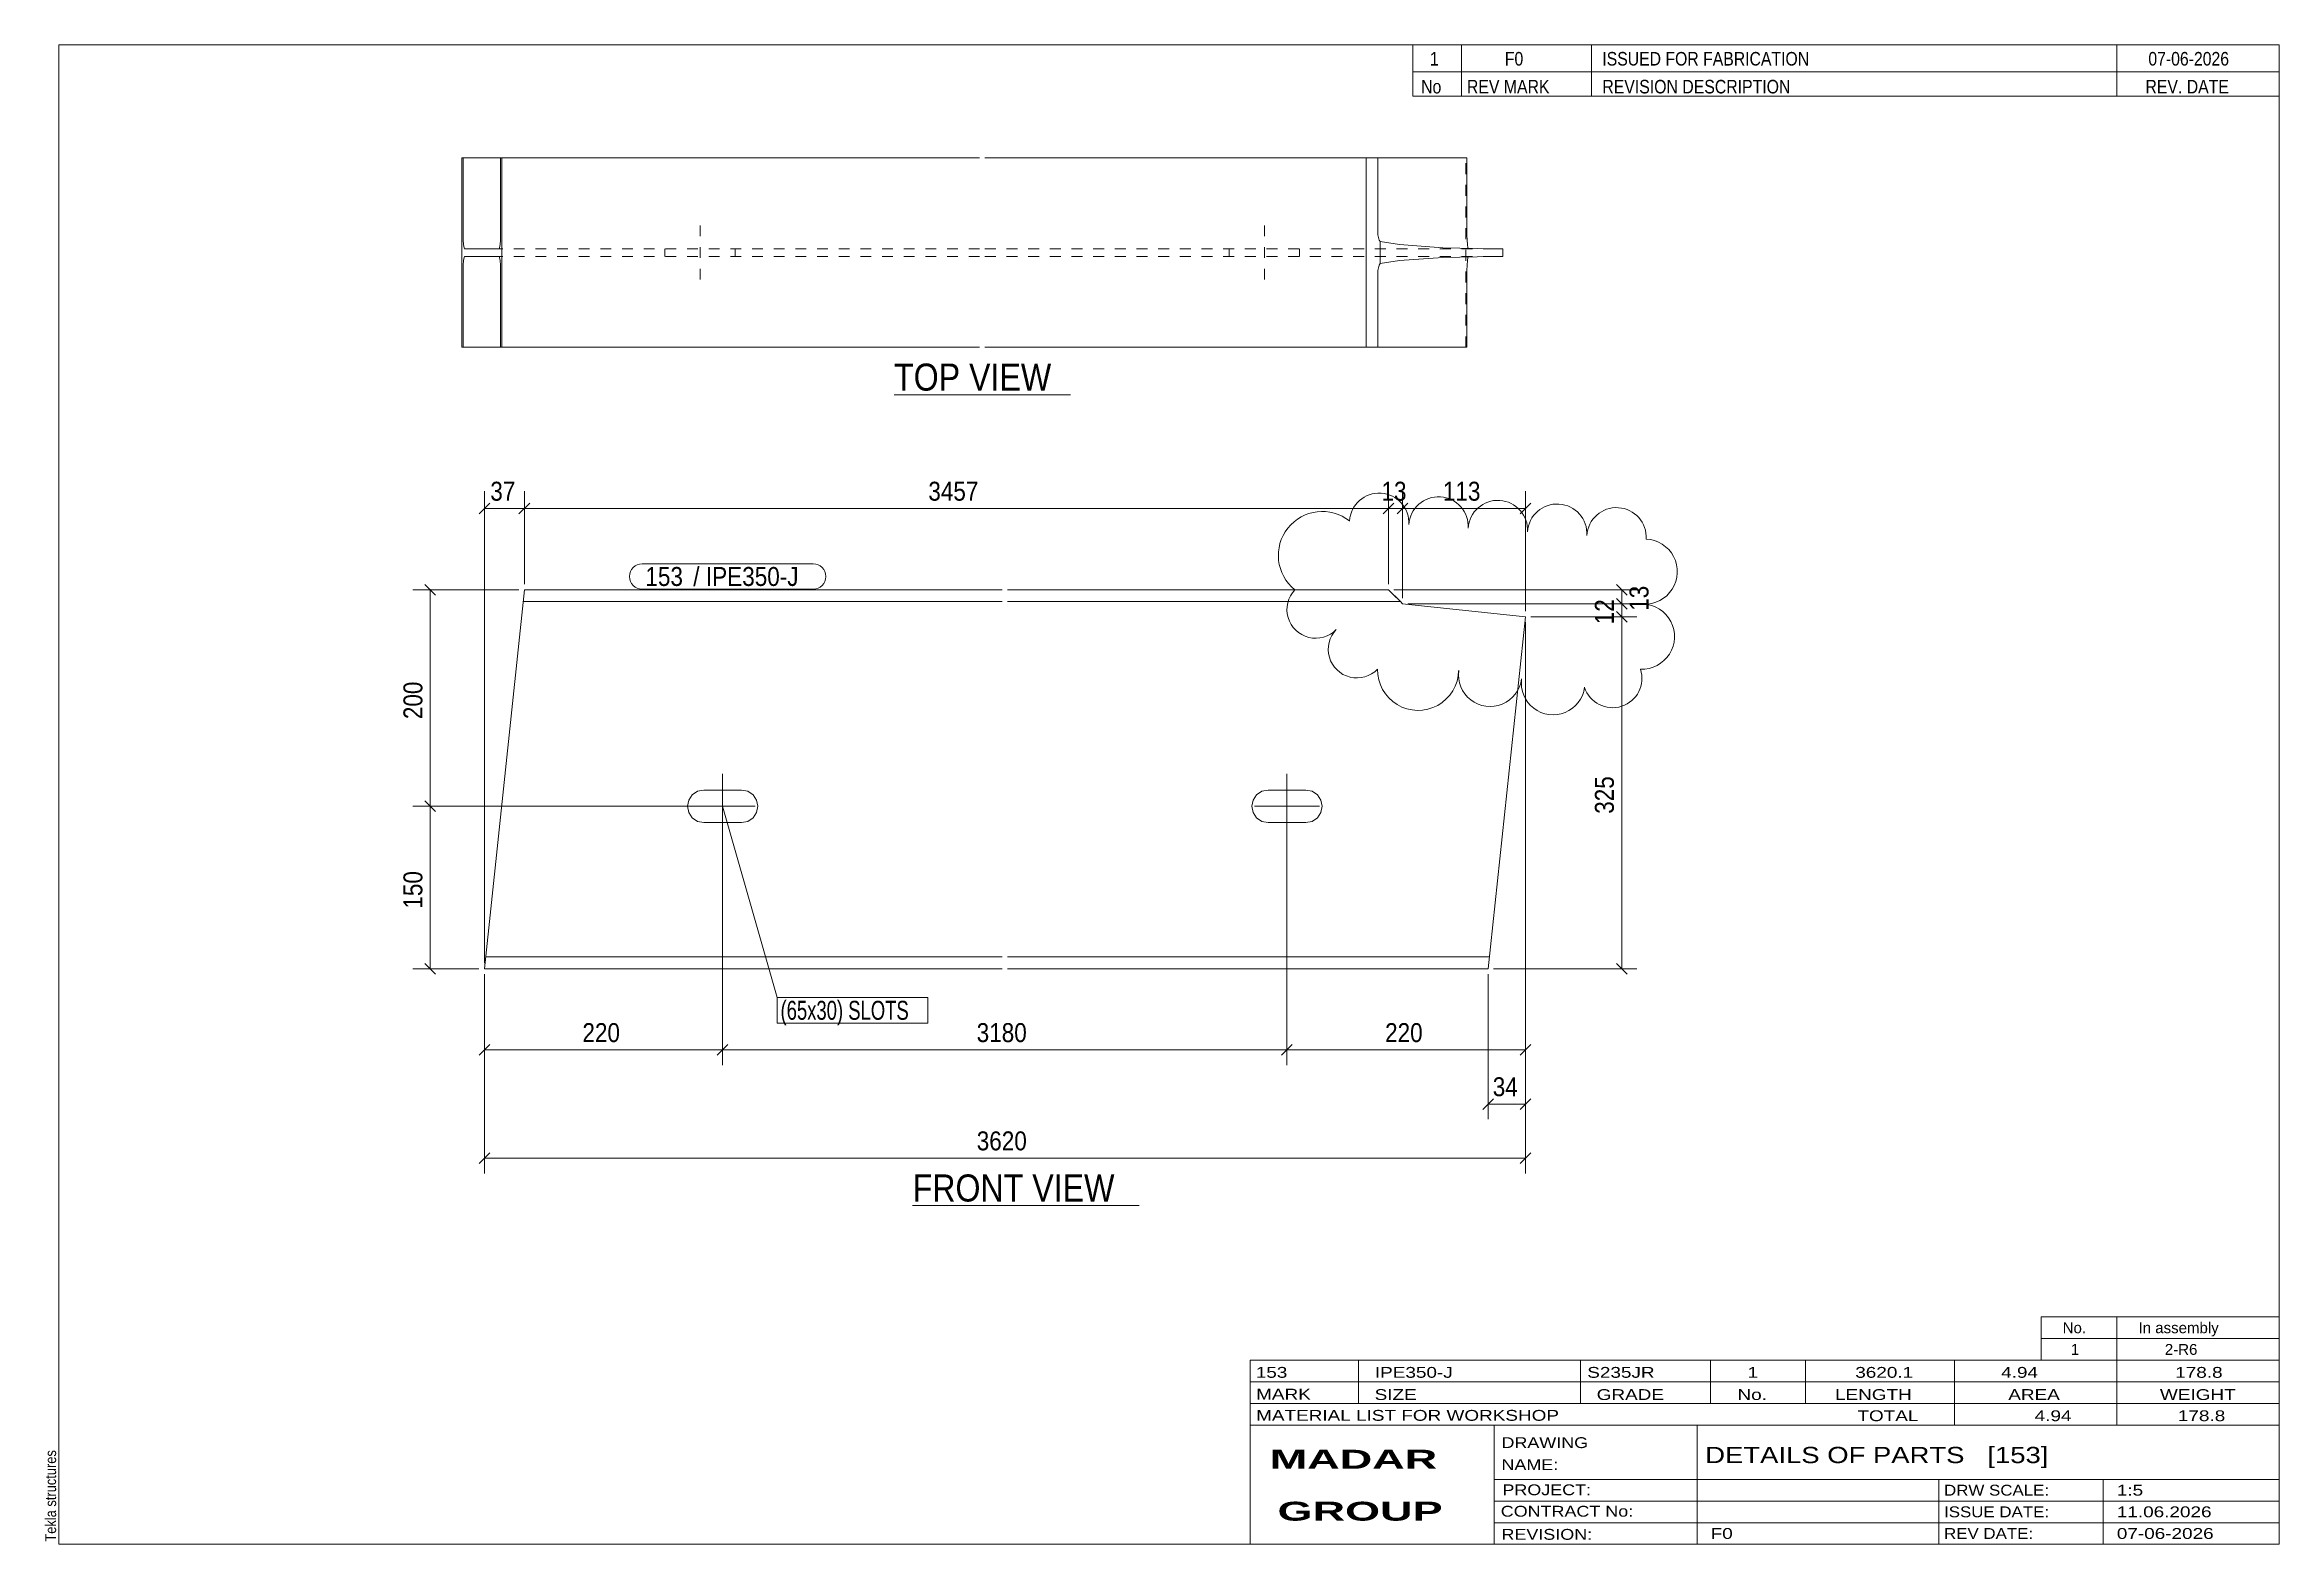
# Model space of a CAD drawing. Header units: millimetres. Extents: x 2 to 415, y 5 to 282.
import ezdxf

# ---------------------------------------------------------------- set-up
doc = ezdxf.new("R2010")
doc.units = ezdxf.units.MM
doc.linetypes.add('XKITLINE00', pattern=[0])
doc.linetypes.add('XKITLINE02', pattern=[4, 2, -2])
for name, color, linetype, lineweight in [('Bolt', 3, 'Continuous', 0), ('BoltMark', 7, 'Continuous', 0), ('Dimensions', 7, 'Continuous', 0), ('DrawingSheet', 5, 'Continuous', 0), ('GraphicObject', 6, 'Continuous', 0), ('OtherObjectType', 7, 'Continuous', 0), ('Part', 2, 'Continuous', 0), ('PartMark', 7, 'Continuous', 0)]:
    doc.layers.add(name, color=color, linetype=linetype, lineweight=lineweight)
doc.styles.add('ARIAL', font='ARIAL.TTF')
doc.styles.add('ARIAL_BOLD', font='ARIALBD.TTF')
doc.styles.add('ARIAL_NARROW', font='ARIALN.TTF')

# ---------------------------------------------------------------- blocks, each defined once
blk = doc.blocks.new('*A1')
at = {"layer": 'Bolt', "color": 3, "linetype": 'XKITLINE00', "lineweight": 0}
for p, q in [((127.57, 135.32), (127.57, 147.32)), ((231.77, 135.32), (231.77, 147.32)), ((121.07, 141.32), (121.3, 142.46)), ((121.3, 140.17), (121.07, 141.32)), ((121.07, 141.32), (121.07, 141.32)), ((121.3, 142.46), (121.95, 143.44)), ((121.57, 141.32), (133.57, 141.32)), ((121.95, 143.44), (122.92, 144.09)), ((122.92, 144.09), (124.07, 144.32)), ((124.07, 144.32), (131.07, 144.32)), ((131.07, 144.32), (132.22, 144.09)), ((132.22, 144.09), (133.19, 143.44)), ((133.19, 143.44), (133.84, 142.46)), ((133.84, 142.46), (134.07, 141.32)), ((134.07, 141.32), (133.84, 140.17)), ((134.07, 141.32), (134.07, 141.32)), ((225.27, 141.32), (225.5, 142.46)), ((225.5, 140.17), (225.27, 141.32)), ((225.27, 141.32), (225.27, 141.32)), ((225.5, 142.46), (226.15, 143.44)), ((225.77, 141.32), (237.77, 141.32)), ((226.15, 143.44), (227.12, 144.09)), ((227.12, 144.09), (228.27, 144.32)), ((228.27, 144.32), (235.27, 144.32)), ((235.27, 144.32), (236.42, 144.09)), ((236.42, 144.09), (237.39, 143.44)), ((237.39, 143.44), (238.04, 142.46)), ((238.04, 142.46), (238.27, 141.32)), ((238.27, 141.32), (238.04, 140.17)), ((238.27, 141.32), (238.27, 141.32)), ((121.95, 139.2), (121.3, 140.17)), ((122.92, 138.54), (121.95, 139.2)), ((124.07, 138.32), (122.92, 138.54)), ((131.07, 138.32), (124.07, 138.32)), ((132.22, 138.54), (131.07, 138.32)), ((133.19, 139.2), (132.22, 138.54)), ((133.84, 140.17), (133.19, 139.2)), ((226.15, 139.2), (225.5, 140.17)), ((227.12, 138.54), (226.15, 139.2)), ((228.27, 138.32), (227.12, 138.54)), ((235.27, 138.32), (228.27, 138.32)), ((236.42, 138.54), (235.27, 138.32)), ((237.39, 139.2), (236.42, 138.54)), ((238.04, 140.17), (237.39, 139.2))]:
    blk.add_line(p, q, dxfattribs=at)
blk = doc.blocks.new('*A2')
at = {"layer": 'Part', "color": 2, "linetype": 'XKITLINE00', "lineweight": 0}
for p, q in [((90.96, 181.32), (83.58, 111.32)), ((179.17, 179.12), (90.73, 179.12)), ((90.96, 181.32), (179.17, 181.32)), ((180.17, 181.32), (250.53, 181.32)), ((252.73, 179.12), (180.17, 179.12)), ((252.73, 179.12), (250.53, 181.32)), ((253.11, 178.74), (252.73, 179.12)), ((275.79, 176.34), (253.11, 178.74)), ((275.79, 176.34), (268.93, 111.32)), ((179.17, 113.52), (83.81, 113.52)), ((269.16, 113.52), (180.17, 113.52)), ((83.58, 111.32), (179.17, 111.32)), ((180.17, 111.32), (268.93, 111.32))]:
    blk.add_line(p, q, dxfattribs=at)
at = {"layer": 'Part', "color": 7, "linetype": 'XKITLINE02', "lineweight": 0}
for p, q in [((179.17, 181.32), (90.96, 181.32)), ((250.53, 181.31), (180.17, 181.31)), ((250.53, 181.32), (250.53, 181.31)), ((252.73, 179.12), (250.53, 181.31))]:
    blk.add_line(p, q, dxfattribs=at)
blk = doc.blocks.new('*A3')
at = {"layer": 'Bolt', "color": 3, "linetype": 'XKITLINE02', "lineweight": 0}
for p, q in [((123.41, 238.6), (123.41, 248.6)), ((227.61, 238.6), (227.61, 248.6)), ((116.91, 244.3), (116.91, 242.9)), ((129.91, 244.3), (129.91, 242.9)), ((221.11, 244.3), (221.11, 242.9)), ((234.11, 244.3), (234.11, 242.9))]:
    blk.add_line(p, q, dxfattribs=at)
blk = doc.blocks.new('*A4')
at = {"layer": 'Part', "color": 2, "linetype": 'XKITLINE00', "lineweight": 0}
for p, q in [((79.42, 261.1), (79.42, 226.1)), ((175.01, 261.1), (79.42, 261.1)), ((79.65, 246.9), (79.65, 261.1)), ((86.57, 246.9), (86.57, 261.1)), ((86.8, 226.1), (86.8, 261.1)), ((265, 261.1), (176.01, 261.1)), ((246.37, 226.1), (246.37, 261.1)), ((248.57, 246.9), (248.57, 261.1)), ((265, 246.9), (265, 261.1)), ((79.67, 245.91), (79.65, 246.9)), ((79.73, 245.06), (79.67, 245.91)), ((79.82, 244.5), (79.73, 245.06)), ((79.92, 244.3), (79.82, 244.5)), ((86.29, 244.3), (79.92, 244.3)), ((86.4, 244.5), (86.29, 244.3)), ((86.49, 245.06), (86.4, 244.5)), ((86.55, 245.91), (86.49, 245.06)), ((86.57, 246.9), (86.55, 245.91)), ((248.77, 245.91), (248.57, 246.9)), ((248.95, 245.63), (248.77, 245.91)), ((248.95, 241.57), (248.95, 245.63)), ((252.57, 245.06), (248.95, 245.63)), ((260.56, 244.5), (252.57, 245.06)), ((270, 244.3), (260.56, 244.5)), ((265, 246.9), (265.02, 245.91)), ((265.02, 245.91), (265.08, 245.06)), ((265.08, 245.06), (265.17, 244.5)), ((265.22, 244.4), (265.17, 244.5)), ((271.63, 244.3), (270, 244.3)), ((271.63, 242.9), (271.63, 244.3)), ((79.65, 240.3), (79.67, 241.3)), ((79.65, 226.1), (79.65, 240.3)), ((79.67, 241.3), (79.73, 242.14)), ((79.73, 242.14), (79.82, 242.7)), ((79.82, 242.7), (79.92, 242.9)), ((86.29, 242.9), (79.92, 242.9)), ((86.29, 242.9), (86.4, 242.7)), ((86.4, 242.7), (86.49, 242.14)), ((86.49, 242.14), (86.55, 241.3)), ((86.55, 241.3), (86.57, 240.3)), ((86.57, 226.1), (86.57, 240.3)), ((248.57, 240.3), (248.77, 241.3)), ((248.57, 226.1), (248.57, 240.3)), ((248.77, 241.3), (248.95, 241.57)), ((248.95, 241.57), (252.57, 242.14)), ((252.57, 242.14), (260.56, 242.7)), ((260.56, 242.7), (270, 242.9)), ((265.02, 241.3), (265, 240.3)), ((265, 240.3), (265, 226.1)), ((265.08, 242.14), (265.02, 241.3)), ((265.17, 242.7), (265.08, 242.14)), ((265.17, 242.7), (265.22, 242.8)), ((271.63, 242.9), (270, 242.9)), ((79.42, 226.1), (175.01, 226.1)), ((176.01, 226.1), (246.37, 226.1)), ((265, 226.1), (246.37, 226.1))]:
    blk.add_line(p, q, dxfattribs=at)
at = {"layer": 'Part', "color": 7, "linetype": 'XKITLINE02', "lineweight": 0}
for p, q in [((264.77, 226.1), (264.77, 261.1)), ((175.01, 244.3), (86.29, 244.3)), ((270, 244.3), (176.01, 244.3)), ((265.28, 244.3), (265.22, 244.4)), ((175.01, 242.9), (86.29, 242.9)), ((270, 242.9), (176.01, 242.9)), ((265.22, 242.8), (265.28, 242.9)), ((265, 226.1), (264.77, 226.1))]:
    blk.add_line(p, q, dxfattribs=at)
blk = doc.blocks.new('*A5')
at = {"layer": 'GraphicObject', "color": 3, "linetype": 'XKITLINE00', "lineweight": 0}
for centre, radius, start, end in [((248.8, 193.68), 5.49, 356.4933, 176.4933), ((259.76, 193.01), 5.49, 356.4933, 176.4933), ((238.29, 187.67), 8.11, 51.5789, 231.5789), ((270.71, 192.34), 5.49, 356.4933, 176.4933), ((281.66, 191.67), 5.49, 356.4933, 176.4933), ((292.62, 191), 5.49, 356.4933, 176.4933), ((297.83, 184.66), 6.01, 267.5356, 87.5356), ((237.06, 177.65), 5.29, 136.1075, 316.1075), ((297.32, 172.66), 6.01, 267.5356, 87.5356), ((244.68, 170.32), 5.29, 136.1075, 316.1075), ((255.98, 166.52), 7.49, 179.0129, 359.0129), ((269.29, 165.62), 5.86, 172.4103, 352.4103), ((291.89, 164.97), 5.43, 197.9931, 17.9931), ((280.91, 164.07), 5.86, 172.4103, 352.4103)]:
    blk.add_arc(centre, radius, start, end, dxfattribs=at)
blk = doc.blocks.new('*A6')
at = {"layer": 'DrawingSheet', "color": 5, "linetype": 'XKITLINE00', "lineweight": 0}
for p, q in [((415, 282), (5, 282)), ((5, 282), (5, 5)), ((415, 5), (415, 282)), ((5, 5), (415, 5))]:
    blk.add_line(p, q, dxfattribs=at)
at = {"layer": 'DrawingSheet', "color": 5, "style": 'ARIAL', "width": 0.85}
blk.add_text('Tekla structures', height=2, rotation=90, dxfattribs=at).set_placement((4.5, 5.5))
blk = doc.blocks.new('*A7')
at = {"layer": 'OtherObjectType', "color": 7, "linetype": 'XKITLINE00', "lineweight": 0}
for p, q in [((371, 47), (415, 47)), ((371, 43), (371, 47)), ((385, 43), (385, 47)), ((415, 43), (415, 47)), ((371, 43), (415, 43)), ((371, 39), (371, 43)), ((385, 39), (385, 43)), ((415, 39), (415, 43)), ((371, 39), (415, 39))]:
    blk.add_line(p, q, dxfattribs=at)
at = {"layer": 'OtherObjectType', "color": 7, "style": 'ARIAL_NARROW', "width": 1.211571}
for s, p in [('No.', (375, 44)), ('In assembly', (389, 44)), ('1', (376.5, 40)), ('2-R6', (393.86, 40))]:
    blk.add_text(s, height=2, dxfattribs=at).set_placement(p)
blk = doc.blocks.new('*A8')
at = {"layer": 'OtherObjectType', "color": 7, "linetype": 'XKITLINE00', "lineweight": 0}
for p, q in [((255, 282), (415, 282)), ((415, 282), (255, 282)), ((255, 282), (255, 277)), ((264, 282), (264, 277)), ((288, 282), (288, 277)), ((385, 282), (385, 277)), ((415, 282), (415, 277)), ((255, 277), (415, 277)), ((255, 277), (255, 272.5)), ((255, 277), (415, 277)), ((264, 277), (264, 272.5)), ((288, 277), (288, 272.5)), ((385, 277), (385, 272.5)), ((415, 277), (415, 272.5)), ((415, 272.5), (255, 272.5))]:
    blk.add_line(p, q, dxfattribs=at)
at = {"layer": 'OtherObjectType', "color": 7, "style": 'ARIAL_NARROW'}
for s, width, p in [('1', 1.017001, (258.16, 278.15)), ('F0', 1.017001, (272, 278.15)), ('ISSUED FOR FABRICATION', 1.017001, (290, 278.15)), ('07-06-2026', 1.017001, (390.82, 278.15)), ('No', 1.02, (256.54, 273)), ('REV MARK', 1.02, (265, 273)), ('REVISION DESCRIPTION', 1.02, (290, 273)), ('REV. DATE', 1.02, (390.28, 273))]:
    blk.add_text(s, height=2.5, dxfattribs=dict(at, width=width)).set_placement(p)
blk = doc.blocks.new('*A9')
at = {"layer": 'OtherObjectType', "color": 7, "linetype": 'XKITLINE00', "lineweight": 0}
for p, q in [((225, 39), (415, 39)), ((225, 39), (225, 35)), ((225, 39), (415, 39)), ((245, 35), (245, 39)), ((286, 35), (286, 39)), ((310, 35), (310, 39)), ((327.5, 35), (327.5, 39)), ((355, 35), (355, 39)), ((385, 35), (385, 39)), ((415, 35), (415, 39)), ((225, 35), (415, 35)), ((225, 35), (225, 5)), ((225, 35), (415, 35)), ((245, 31), (245, 35)), ((286, 31), (286, 35)), ((310, 31), (310, 35)), ((327.5, 31), (327.5, 35)), ((355, 31), (355, 35)), ((385, 31), (385, 35)), ((415, 31), (415, 35)), ((225, 31), (415, 31)), ((355, 27), (355, 31)), ((385, 27), (385, 31)), ((415, 27), (415, 31)), ((225, 27), (415, 27)), ((270, 21), (270, 27)), ((307.5, 17), (307.5, 27)), ((415, 21), (415, 27)), ((270, 21), (270, 5)), ((415, 17), (415, 21)), ((270, 17), (415, 17)), ((307.5, 5), (307.5, 17)), ((352.16, 13), (352.16, 17)), ((382.5, 5), (382.5, 17)), ((415, 13), (415, 17)), ((270, 13), (415, 13)), ((352.16, 5), (352.16, 13)), ((415, 9), (415, 13)), ((270, 9), (415, 9)), ((415, 5), (415, 9)), ((225, 5), (415, 5)), ((262.5, 5), (415, 5))]:
    blk.add_line(p, q, dxfattribs=at)
at = {"layer": 'OtherObjectType', "color": 7, "style": 'ARIAL_NARROW'}
for s, height, width, p in [('153', 2, 1.525501, (226.01, 35.76)), ('IPE350-J', 2, 1.525501, (248, 35.76)), ('S235JR', 2, 1.525501, (287.22, 35.76)), ('1', 2, 1.525501, (316.82, 35.76)), ('3620.1', 2, 1.525501, (336.7, 35.76)), ('4.94', 2, 1.525501, (363.64, 35.76)), ('178.8', 2, 1.525501, (395.78, 35.76)), ('MARK', 2, 1.525501, (226.08, 31.73)), ('SIZE', 2, 1.525501, (247.96, 31.66)), ('GRADE', 2, 1.525501, (288.96, 31.66)), ('No.', 2, 1.525501, (314.96, 31.66)), ('LENGTH', 2, 1.525501, (332.96, 31.66)), ('AREA', 2, 1.525501, (364.96, 31.66)), ('WEIGHT', 2, 1.525501, (392.96, 31.66)), ('MATERIAL LIST FOR WORKSHOP', 2, 1.525501, (226.08, 27.82)), ('TOTAL', 2, 1.525501, (337.1, 27.75)), ('4.94', 2, 1.525501, (369.83, 27.75)), ('178.8', 2, 1.525501, (396.27, 27.75)), ('DRAWING', 2, 1.445, (271.38, 22.78)), ('NAME:', 2, 1.445, (271.38, 18.72)), ('DETAILS OF PARTS   [153]', 3, 1.474651, (309, 20)), ('PROJECT:', 2, 1.445, (271.55, 14.07)), ('DRW SCALE:', 2, 1.36, (353.1, 14)), ('1:5', 2, 1.525501, (385, 14)), ('CONTRACT No:', 2, 1.445, (271.25, 10.11)), ('ISSUE DATE:', 2, 1.36, (353.1, 10)), ('11.06.2026', 2, 1.525501, (385, 10)), ('REVISION:', 2, 1.445, (271.38, 5.84)), ('F0', 2, 1.525501, (310, 6)), ('REV DATE:', 2, 1.36, (353.1, 6)), ('07-06-2026', 2, 1.525501, (385, 6))]:
    blk.add_text(s, height=height, dxfattribs=dict(at, width=width)).set_placement(p)
at = {"layer": 'OtherObjectType', "color": 1, "style": 'ARIAL_BOLD', "width": 1.7}
for s, p in [('MADAR ', (228.58, 18.97)), ('GROUP', (230.03, 9.37))]:
    blk.add_text(s, height=3.5, dxfattribs=at).set_placement(p)
blk = doc.blocks.new('*A10')
at = {"layer": 'Dimensions', "color": 7, "linetype": 'XKITLINE00', "lineweight": 0}
for p, q in [((126.57, 141.32), (70.38, 141.32)), ((72.59, 142.31), (74.57, 140.33)), ((73.58, 111.32), (73.58, 141.32)), ((72.59, 112.31), (74.57, 110.33)), ((82.58, 111.32), (70.38, 111.32))]:
    blk.add_line(p, q, dxfattribs=at)
at = {"layer": 'Dimensions', "color": 3}
for p in [(73.58, 141.32), (73.58, 111.32)]:
    blk.add_point(p, dxfattribs=at)
at = {"layer": 'Dimensions', "color": 3, "style": 'ARIAL', "width": 0.85}
blk.add_text('150', height=3.5, rotation=90.0002, dxfattribs=at).set_placement((72.13, 122.42))
blk = doc.blocks.new('*A11')
at = {"layer": 'Dimensions', "color": 7, "linetype": 'XKITLINE00', "lineweight": 0}
for p, q in [((72.59, 182.31), (74.57, 180.33)), ((89.96, 181.32), (70.38, 181.32)), ((73.58, 141.32), (73.58, 181.32)), ((126.57, 141.32), (70.38, 141.32)), ((72.59, 142.31), (74.57, 140.33))]:
    blk.add_line(p, q, dxfattribs=at)
at = {"layer": 'Dimensions', "color": 3}
for p in [(73.58, 181.32), (73.58, 141.32)]:
    blk.add_point(p, dxfattribs=at)
at = {"layer": 'Dimensions', "color": 3, "style": 'ARIAL', "width": 0.85}
blk.add_text('200', height=3.5, rotation=90.0002, dxfattribs=at).set_placement((72.13, 157.42))
blk = doc.blocks.new('*A12')
at = {"layer": 'Dimensions', "color": 7, "linetype": 'XKITLINE00', "lineweight": 0}
for p, q in [((276.79, 176.34), (296.38, 176.34)), ((292.59, 177.33), (294.57, 175.35)), ((293.58, 111.32), (293.58, 176.34)), ((292.59, 112.31), (294.57, 110.33)), ((269.93, 111.32), (296.38, 111.32))]:
    blk.add_line(p, q, dxfattribs=at)
at = {"layer": 'Dimensions', "color": 3}
for p in [(293.58, 176.34), (293.58, 111.32)]:
    blk.add_point(p, dxfattribs=at)
at = {"layer": 'Dimensions', "color": 3, "style": 'ARIAL', "width": 0.85}
blk.add_text('325', height=3.5, rotation=90.0002, dxfattribs=at).set_placement((292.13, 139.94))
blk = doc.blocks.new('*A13')
at = {"layer": 'Dimensions', "color": 7, "linetype": 'XKITLINE00', "lineweight": 0}
for p, q in [((254.11, 178.74), (296.38, 178.74)), ((292.59, 179.73), (294.57, 177.75)), ((293.58, 176.34), (293.58, 178.74)), ((276.79, 176.34), (296.38, 176.34)), ((292.59, 177.33), (294.57, 175.35))]:
    blk.add_line(p, q, dxfattribs=at)
at = {"layer": 'Dimensions', "color": 3}
for p in [(293.58, 178.74), (293.58, 176.34)]:
    blk.add_point(p, dxfattribs=at)
at = {"layer": 'Dimensions', "color": 3, "style": 'ARIAL', "width": 0.85}
blk.add_text('12', height=3.5, rotation=90.0002, dxfattribs=at).set_placement((292.13, 174.94))
blk = doc.blocks.new('*A14')
at = {"layer": 'Dimensions', "color": 7, "linetype": 'XKITLINE00', "lineweight": 0}
for p, q in [((292.59, 182.3), (294.57, 180.32)), ((251.53, 181.31), (296.78, 181.31)), ((254.11, 178.74), (296.78, 178.74)), ((292.59, 179.73), (294.57, 177.75)), ((293.58, 178.74), (293.58, 181.31))]:
    blk.add_line(p, q, dxfattribs=at)
at = {"layer": 'Dimensions', "color": 3}
for p in [(293.58, 181.31), (293.58, 178.74)]:
    blk.add_point(p, dxfattribs=at)
at = {"layer": 'Dimensions', "color": 3, "style": 'ARIAL', "width": 0.85}
blk.add_text('13', height=3.5, rotation=90.0002, dxfattribs=at).set_placement((298.53, 177.43))
blk = doc.blocks.new('*A15')
at = {"layer": 'Dimensions', "color": 7, "linetype": 'XKITLINE00', "lineweight": 0}
for p, q in [((275.79, 175.34), (275.79, 73.52)), ((83.58, 110.32), (83.58, 73.52)), ((84.57, 77.31), (82.59, 75.33)), ((83.58, 76.32), (275.79, 76.32)), ((276.78, 77.31), (274.8, 75.33))]:
    blk.add_line(p, q, dxfattribs=at)
at = {"layer": 'Dimensions', "color": 3}
for p in [(83.58, 76.32), (275.79, 76.32)]:
    blk.add_point(p, dxfattribs=at)
at = {"layer": 'Dimensions', "color": 3, "style": 'ARIAL', "width": 0.85}
blk.add_text('3620', height=3.5, dxfattribs=at).set_placement((174.49, 77.77))
blk = doc.blocks.new('*A16')
at = {"layer": 'Dimensions', "color": 7, "linetype": 'XKITLINE00', "lineweight": 0}
for p, q in [((275.79, 175.34), (275.79, 83.52)), ((268.93, 110.32), (268.93, 83.52)), ((269.92, 87.31), (267.94, 85.33)), ((276.78, 87.31), (274.8, 85.33)), ((268.93, 86.32), (275.79, 86.32))]:
    blk.add_line(p, q, dxfattribs=at)
at = {"layer": 'Dimensions', "color": 3}
for p in [(268.93, 86.32), (275.79, 86.32)]:
    blk.add_point(p, dxfattribs=at)
at = {"layer": 'Dimensions', "color": 3, "style": 'ARIAL', "width": 0.85}
blk.add_text('34', height=3.5, dxfattribs=at).set_placement((269.77, 87.77))
blk = doc.blocks.new('*A17')
at = {"layer": 'Dimensions', "color": 7, "linetype": 'XKITLINE00', "lineweight": 0}
for p, q in [((127.57, 140.32), (127.57, 93.52)), ((83.58, 110.32), (83.58, 93.52)), ((84.57, 97.31), (82.59, 95.33)), ((83.58, 96.32), (127.57, 96.32)), ((128.56, 97.31), (126.58, 95.33))]:
    blk.add_line(p, q, dxfattribs=at)
at = {"layer": 'Dimensions', "color": 3}
for p in [(83.58, 96.32), (127.57, 96.32)]:
    blk.add_point(p, dxfattribs=at)
at = {"layer": 'Dimensions', "color": 3, "style": 'ARIAL', "width": 0.85}
blk.add_text('220', height=3.5, dxfattribs=at).set_placement((101.68, 97.77))
blk = doc.blocks.new('*A18')
at = {"layer": 'Dimensions', "color": 7, "linetype": 'XKITLINE00', "lineweight": 0}
for p, q in [((127.57, 140.32), (127.57, 93.52)), ((231.77, 140.32), (231.77, 93.52)), ((128.56, 97.31), (126.58, 95.33)), ((127.57, 96.32), (231.77, 96.32)), ((232.76, 97.31), (230.78, 95.33))]:
    blk.add_line(p, q, dxfattribs=at)
at = {"layer": 'Dimensions', "color": 3}
for p in [(127.57, 96.32), (231.77, 96.32)]:
    blk.add_point(p, dxfattribs=at)
at = {"layer": 'Dimensions', "color": 3, "style": 'ARIAL', "width": 0.85}
blk.add_text('3180', height=3.5, dxfattribs=at).set_placement((174.48, 97.77))
blk = doc.blocks.new('*A19')
at = {"layer": 'Dimensions', "color": 7, "linetype": 'XKITLINE00', "lineweight": 0}
for p, q in [((275.79, 175.34), (275.79, 93.52)), ((231.77, 140.32), (231.77, 93.52)), ((232.76, 97.31), (230.78, 95.33)), ((231.77, 96.32), (275.79, 96.32)), ((276.78, 97.31), (274.8, 95.33))]:
    blk.add_line(p, q, dxfattribs=at)
at = {"layer": 'Dimensions', "color": 3}
for p in [(231.77, 96.32), (275.79, 96.32)]:
    blk.add_point(p, dxfattribs=at)
at = {"layer": 'Dimensions', "color": 3, "style": 'ARIAL', "width": 0.85}
blk.add_text('220', height=3.5, dxfattribs=at).set_placement((249.89, 97.77))
blk = doc.blocks.new('*A20')
at = {"layer": 'Dimensions', "color": 7, "linetype": 'XKITLINE00', "lineweight": 0}
for p, q in [((83.58, 112.32), (83.58, 199.52)), ((90.96, 182.32), (90.96, 199.52)), ((84.57, 197.31), (82.59, 195.33)), ((83.58, 196.32), (90.96, 196.32)), ((91.95, 197.31), (89.97, 195.33))]:
    blk.add_line(p, q, dxfattribs=at)
at = {"layer": 'Dimensions', "color": 3}
for p in [(83.58, 196.32), (90.96, 196.32)]:
    blk.add_point(p, dxfattribs=at)
at = {"layer": 'Dimensions', "color": 3, "style": 'ARIAL', "width": 0.85}
blk.add_text('37', height=3.5, dxfattribs=at).set_placement((84.67, 197.77))
blk = doc.blocks.new('*A21')
at = {"layer": 'Dimensions', "color": 7, "linetype": 'XKITLINE00', "lineweight": 0}
for p, q in [((90.96, 182.32), (90.96, 199.52)), ((250.53, 182.32), (250.53, 199.52)), ((91.95, 197.31), (89.97, 195.33)), ((90.96, 196.32), (250.53, 196.32)), ((251.52, 197.31), (249.54, 195.33))]:
    blk.add_line(p, q, dxfattribs=at)
at = {"layer": 'Dimensions', "color": 3}
for p in [(90.96, 196.32), (250.53, 196.32)]:
    blk.add_point(p, dxfattribs=at)
at = {"layer": 'Dimensions', "color": 3, "style": 'ARIAL', "width": 0.85}
blk.add_text('3457', height=3.5, dxfattribs=at).set_placement((165.55, 197.77))
blk = doc.blocks.new('*A22')
at = {"layer": 'Dimensions', "color": 7, "linetype": 'XKITLINE00', "lineweight": 0}
for p, q in [((250.53, 182.32), (250.53, 199.52)), ((253.11, 179.74), (253.11, 199.52)), ((251.52, 197.31), (249.54, 195.33)), ((250.53, 196.32), (253.11, 196.32)), ((254.1, 197.31), (252.12, 195.33))]:
    blk.add_line(p, q, dxfattribs=at)
at = {"layer": 'Dimensions', "color": 3}
for p in [(250.53, 196.32), (253.11, 196.32)]:
    blk.add_point(p, dxfattribs=at)
at = {"layer": 'Dimensions', "color": 3, "style": 'ARIAL', "width": 0.85}
blk.add_text('13', height=3.5, dxfattribs=at).set_placement((249.22, 197.77))
blk = doc.blocks.new('*A23')
at = {"layer": 'Dimensions', "color": 7, "linetype": 'XKITLINE00', "lineweight": 0}
for p, q in [((253.11, 179.74), (253.11, 199.52)), ((275.79, 177.34), (275.79, 199.52)), ((254.1, 197.31), (252.12, 195.33)), ((253.11, 196.32), (275.79, 196.32)), ((276.78, 197.31), (274.8, 195.33))]:
    blk.add_line(p, q, dxfattribs=at)
at = {"layer": 'Dimensions', "color": 3}
for p in [(253.11, 196.32), (275.79, 196.32)]:
    blk.add_point(p, dxfattribs=at)
at = {"layer": 'Dimensions', "color": 3, "style": 'ARIAL', "width": 0.85}
blk.add_text('113', height=3.5, dxfattribs=at).set_placement((260.56, 197.77))
blk = doc.blocks.new('*A24')
at = {"layer": 'BoltMark', "color": 7, "linetype": 'XKITLINE00', "lineweight": 0}
for p, q in [((127.57, 141.32), (137.66, 105.99)), ((137.66, 105.99), (165.45, 105.99)), ((137.66, 101.29), (137.66, 105.99)), ((165.45, 101.29), (165.45, 105.99)), ((137.66, 101.29), (165.45, 101.29))]:
    blk.add_line(p, q, dxfattribs=at)
at = {"layer": 'BoltMark', "color": 3, "style": 'ARIAL_NARROW', "width": 0.85}
blk.add_text('(65x30) SLOTS', height=3.5, dxfattribs=at).set_placement((138.26, 101.89))
blk = doc.blocks.new('*A25')
at = {"layer": 'PartMark', "color": 7, "linetype": 'XKITLINE00', "lineweight": 0}
for p, q in [((112.71, 186.12), (144.29, 186.12)), ((112.71, 181.42), (144.29, 181.42))]:
    blk.add_line(p, q, dxfattribs=at)
for centre, start, end in [((112.71, 183.77), 90, 270), ((144.29, 183.77), 270, 90)]:
    blk.add_arc(centre, 2.35, start, end, dxfattribs=at)
at = {"layer": 'PartMark', "color": 3, "style": 'ARIAL', "width": 0.85}
for s, p in [('/', (122.15, 182.02)), ('IPE350-J', (124.49, 182.02))]:
    blk.add_text(s, height=3.5, dxfattribs=at).set_placement(p)
at = {"layer": 'PartMark', "color": 1, "style": 'ARIAL', "width": 0.85}
blk.add_text('153', height=3.5, dxfattribs=at).set_placement((113.31, 182.02))
blk = doc.blocks.new('*A26')
at = {"layer": 'OtherObjectType', "color": 7, "linetype": 'XKITLINE00', "lineweight": 0}
blk.add_line((162.65, 67.57), (204.5, 67.57), dxfattribs=at)
at = {"layer": 'OtherObjectType', "color": 3, "style": 'ARIAL', "width": 0.85}
blk.add_text('FRONT VIEW', height=5, dxfattribs=at).set_placement((162.65, 68.32))
blk = doc.blocks.new('*A27')
at = {"layer": 'OtherObjectType', "color": 7, "linetype": 'XKITLINE00', "lineweight": 0}
blk.add_line((159.22, 217.35), (191.82, 217.35), dxfattribs=at)
at = {"layer": 'OtherObjectType', "color": 3, "style": 'ARIAL', "width": 0.85}
blk.add_text('TOP VIEW', height=5, dxfattribs=at).set_placement((159.22, 218.1))

msp = doc.modelspace()

# ---------------------------------------------------------------- block references
at = {"lineweight": 0}
for name in ['*A6', '*A8', '*A4', '*A3', '*A27', '*A20', '*A21', '*A5', '*A22', '*A23', '*A25', '*A11', '*A14', '*A2', '*A13', '*A15', '*A19', '*A16', '*A12', '*A1', '*A10', '*A17', '*A18', '*A24', '*A26', '*A7', '*A9']:
    msp.add_blockref(name, (0, 0), dxfattribs=at)

doc.saveas('drawing.dxf')
